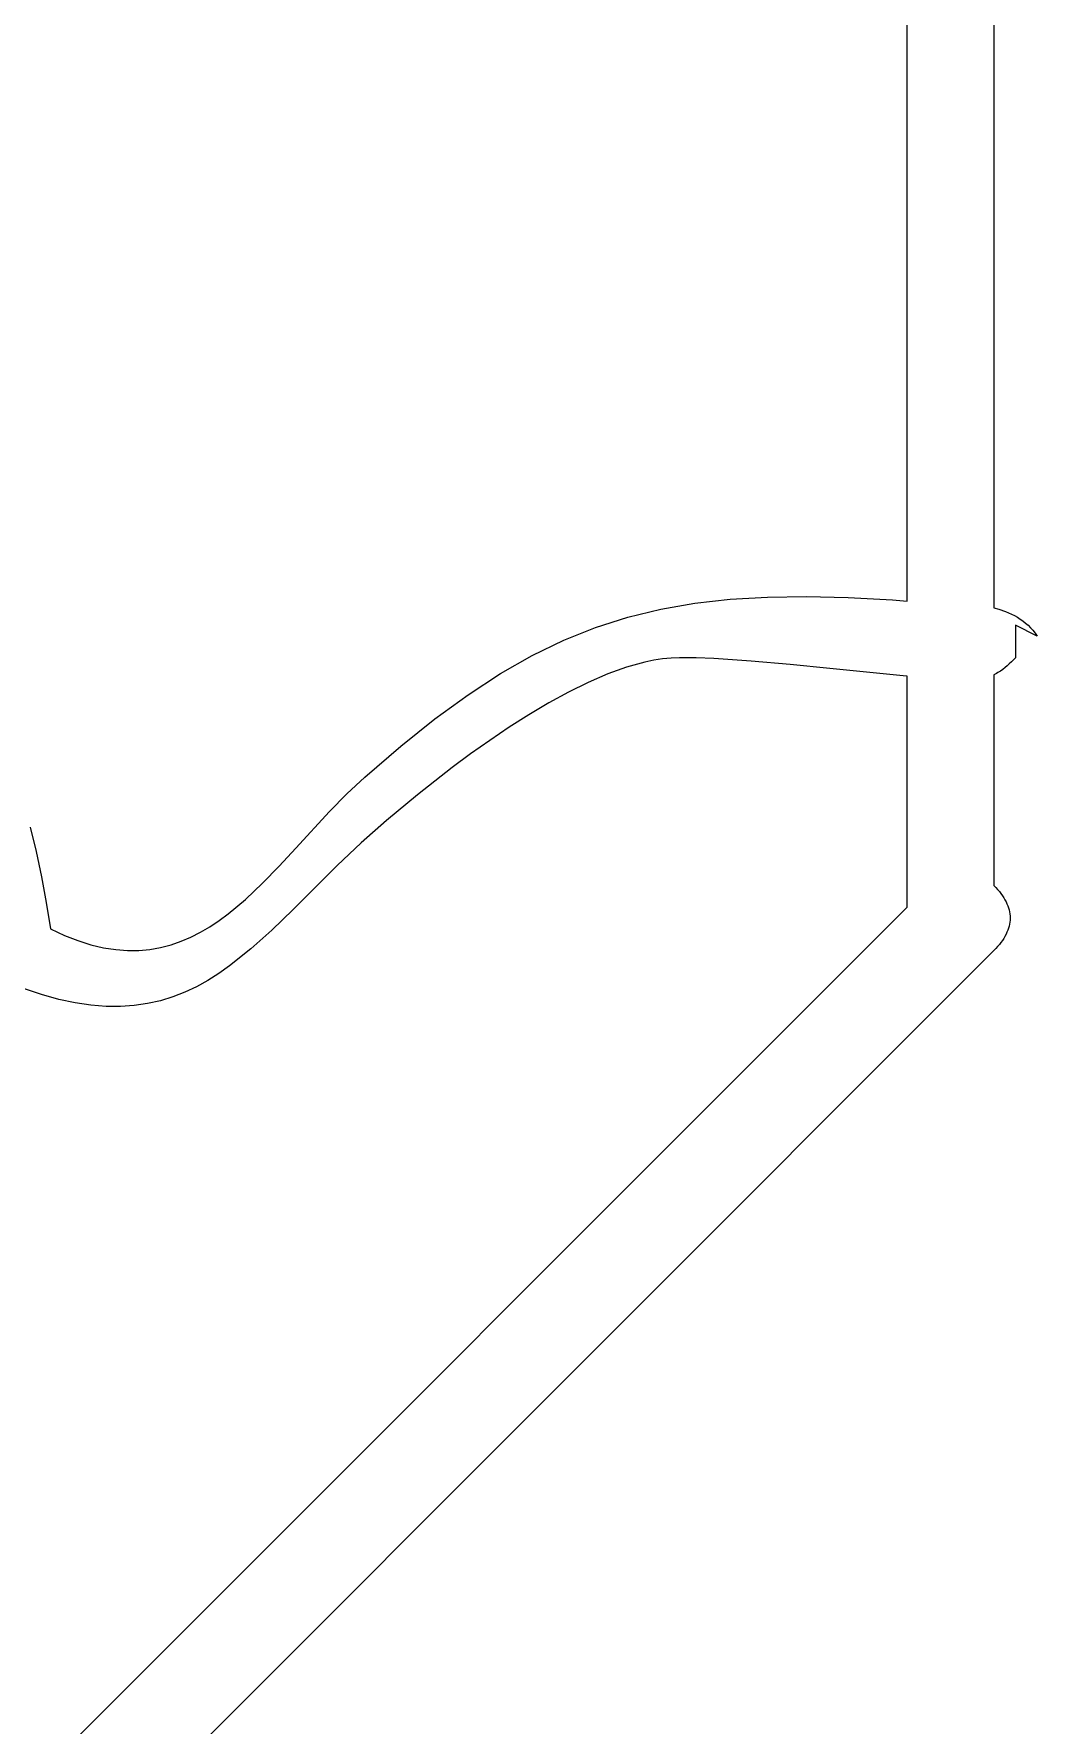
# Model space of a CAD drawing. Extents: x 111.8 to 210.7, y -80.1 to -34.2.
# Drawn here: x 207.48 to 210.75, y -75.04 to -69.54 of the extents above; entities that cross this region are included whole.
import ezdxf

# ---------------------------------------------------------------- set-up
doc = ezdxf.new("R2010")
doc.units = 0
doc.layers.add('BLACK', color=7, linetype='CONTINUOUS')

msp = doc.modelspace()

# ---------------------------------------------------------------- linework, layer by layer
at = {"layer": 'BLACK', "linetype": 'CONTINUOUS'}
for p, q in [((210.60539, -58.620372), (210.60539, -71.411625)), ((210.323244, -71.38932), (210.323244, -58.629868)), ((209.633015, -71.395996), (209.748293, -71.383201)), ((209.748293, -71.383201), (209.869151, -71.376295)), ((209.869151, -71.376295), (209.996621, -71.374763)), ((209.996621, -71.374763), (210.131738, -71.378086)), ((210.131738, -71.378086), (210.275534, -71.38575)), ((209.415064, -71.441323), (209.522283, -71.415198)), ((209.522283, -71.415198), (209.633015, -71.395996)), ((210.275534, -71.38575), (210.323244, -71.38932)), ((210.60539, -71.411625), (210.622241, -71.416068)), ((210.622241, -71.416068), (210.642932, -71.423069)), ((210.642932, -71.423069), (210.662901, -71.431619)), ((210.662901, -71.431619), (210.672565, -71.436524)), ((210.672565, -71.436524), (210.681991, -71.441875)), ((209.207033, -71.516407), (209.310325, -71.474887)), ((209.310325, -71.474887), (209.415064, -71.441323)), ((210.746468, -71.503045), (210.675929, -71.467768)), ((210.675929, -71.467768), (210.675929, -71.573576)), ((210.681991, -71.441875), (210.691158, -71.44769)), ((210.691158, -71.44769), (210.700047, -71.45399)), ((210.700047, -71.45399), (210.70864, -71.460793)), ((210.70864, -71.460793), (210.716916, -71.46812)), ((210.716916, -71.46812), (210.724856, -71.475989)), ((210.724856, -71.475989), (210.732441, -71.48442)), ((210.732441, -71.48442), (210.739651, -71.493432)), ((209.104154, -71.5664), (209.207033, -71.516407)), ((210.739651, -71.493432), (210.746468, -71.503045)), ((209.000656, -71.625383), (209.104154, -71.5664)), ((209.470793, -71.587629), (209.411096, -71.604265)), ((209.49978, -71.581597), (209.470793, -71.587629)), ((209.528114, -71.577193), (209.49978, -71.581597)), ((209.555739, -71.574493), (209.528114, -71.577193)), ((209.582594, -71.573576), (209.555739, -71.574493)), ((209.637074, -71.574369), (209.582594, -71.573576)), ((209.694395, -71.576607), (209.637074, -71.574369)), ((209.815702, -71.584598), (209.694395, -71.576607)), ((209.942795, -71.595895), (209.815702, -71.584598)), ((210.071954, -71.608845), (209.942795, -71.595895)), ((210.648926, -71.599477), (210.641787, -71.605565)), ((210.655857, -71.593183), (210.648926, -71.599477)), ((210.662634, -71.586734), (210.655857, -71.593183)), ((210.675929, -71.573576), (210.662634, -71.586734)), ((208.895504, -71.693872), (209.000656, -71.625383)), ((209.286431, -71.653655), (209.222394, -71.68517)), ((209.349487, -71.62648), (209.286431, -71.653655)), ((209.411096, -71.604265), (209.349487, -71.62648)), ((210.321592, -71.633092), (210.071954, -71.608845)), ((210.323244, -71.633208), (210.321592, -71.633092)), ((210.323244, -72.384755), (210.323244, -71.633208)), ((210.605724, -71.629016), (210.60539, -71.629169)), ((210.60539, -71.629169), (210.60539, -72.314226)), ((210.610136, -71.626815), (210.605724, -71.629016)), ((210.614431, -71.624498), (210.610136, -71.626815)), ((210.618617, -71.622071), (210.614431, -71.624498)), ((210.626685, -71.616913), (210.618617, -71.622071)), ((210.634391, -71.611394), (210.626685, -71.616913)), ((210.641787, -71.605565), (210.634391, -71.611394)), ((208.787666, -71.772383), (208.895504, -71.693872)), ((209.222394, -71.68517), (209.15784, -71.720404)), ((209.093235, -71.758738), (209.029043, -71.799553)), ((209.15784, -71.720404), (209.093235, -71.758738)), ((208.676109, -71.861434), (208.787666, -71.772383)), ((209.029043, -71.799553), (208.965729, -71.842227)), ((208.559799, -71.961541), (208.676109, -71.861434)), ((208.965729, -71.842227), (208.903759, -71.886141)), ((208.843597, -71.930675), (208.730556, -72.019123)), ((208.903759, -71.886141), (208.843597, -71.930675)), ((208.501427, -72.016296), (208.559799, -71.961541)), ((208.444967, -72.073892), (208.501427, -72.016296)), ((208.730556, -72.019123), (208.630328, -72.102611)), ((208.335507, -72.192442), (208.444967, -72.073892)), ((207.470865, -72.124108), (207.490807, -72.203678)), ((208.630328, -72.102611), (208.54746, -72.175956)), ((207.490807, -72.203678), (207.508062, -72.285781)), ((208.281372, -72.250813), (208.335507, -72.192442)), ((208.54746, -72.175956), (208.469965, -72.249611)), ((208.226875, -72.306859), (208.281372, -72.250813)), ((208.469965, -72.249611), (208.326135, -72.392477)), ((207.508062, -72.285781), (207.523251, -72.369846)), ((208.171448, -72.359289), (208.226875, -72.306859)), ((210.60539, -72.314226), (210.611796, -72.320839)), ((207.523251, -72.369846), (207.536994, -72.455306)), ((208.114523, -72.406811), (208.171448, -72.359289)), ((210.611796, -72.320839), (210.617789, -72.327452)), ((210.617789, -72.327452), (210.623369, -72.334065)), ((210.623369, -72.334065), (210.628535, -72.340678)), ((210.628535, -72.340678), (210.633288, -72.347291)), ((210.633288, -72.347291), (210.637628, -72.353904)), ((210.637628, -72.353904), (210.641555, -72.360517)), ((210.641555, -72.360517), (210.645068, -72.36713)), ((210.645068, -72.36713), (210.648168, -72.373743)), ((202.916761, -79.791243), (210.323244, -72.384755)), ((208.085321, -72.428328), (208.114523, -72.406811)), ((208.326135, -72.392477), (208.257319, -72.459003)), ((210.648168, -72.373743), (210.650854, -72.380356)), ((210.650854, -72.380356), (210.653127, -72.386969)), ((210.653127, -72.386969), (210.654987, -72.393582)), ((210.654987, -72.393582), (210.656434, -72.400195)), ((210.656434, -72.400195), (210.657467, -72.406808)), ((210.657467, -72.406808), (210.658087, -72.413421)), ((210.658087, -72.426647), (210.657467, -72.43326)), ((210.658087, -72.413421), (210.658294, -72.420034)), ((210.658294, -72.420034), (210.658087, -72.426647)), ((207.536994, -72.455306), (207.582469, -72.476412)), ((207.582469, -72.476412), (207.626363, -72.493546)), ((207.961927, -72.495667), (207.993905, -72.481964)), ((207.993905, -72.481964), (208.025083, -72.466066)), ((208.025083, -72.466066), (208.055532, -72.448133)), ((208.055532, -72.448133), (208.085321, -72.428328)), ((208.257319, -72.459003), (208.188916, -72.520465)), ((210.641555, -72.47955), (210.637628, -72.486163)), ((210.645068, -72.472937), (210.641555, -72.47955)), ((210.648168, -72.466325), (210.645068, -72.472937)), ((210.650854, -72.459712), (210.648168, -72.466325)), ((210.653127, -72.453099), (210.650854, -72.459712)), ((210.654987, -72.446486), (210.653127, -72.453099)), ((210.656434, -72.439873), (210.654987, -72.446486)), ((210.657467, -72.43326), (210.656434, -72.439873)), ((210.60539, -72.52584), (203.093108, -80.038127)), ((207.626363, -72.493546), (207.668745, -72.506869)), ((207.668745, -72.506869), (207.709687, -72.516544)), ((207.709687, -72.516544), (207.74926, -72.522732)), ((207.74926, -72.522732), (207.787535, -72.525594)), ((207.787535, -72.525594), (207.824583, -72.525292)), ((207.824583, -72.525292), (207.860475, -72.521986)), ((207.860475, -72.521986), (207.895283, -72.515839)), ((207.895283, -72.515839), (207.929076, -72.507012)), ((207.929076, -72.507012), (207.961927, -72.495667)), ((208.188916, -72.520465), (208.119687, -72.575521)), ((210.611796, -72.519227), (210.60539, -72.52584)), ((210.617789, -72.512615), (210.611796, -72.519227)), ((210.623369, -72.506002), (210.617789, -72.512615)), ((210.628535, -72.499389), (210.623369, -72.506002)), ((210.633288, -72.492776), (210.628535, -72.499389)), ((210.637628, -72.486163), (210.633288, -72.492776)), ((208.119687, -72.575521), (208.084375, -72.600228)), ((208.011581, -72.643156), (207.973789, -72.661042)), ((208.048391, -72.622828), (208.011581, -72.643156)), ((208.084375, -72.600228), (208.048391, -72.622828)), ((207.507783, -72.668707), (207.448964, -72.64866)), ((207.563915, -72.684466), (207.507783, -72.668707)), ((207.617516, -72.696106), (207.563915, -72.684466)), ((207.668741, -72.703793), (207.617516, -72.696106)), ((207.852974, -72.698376), (207.809705, -72.704819)), ((207.89464, -72.68882), (207.852974, -72.698376)), ((207.934861, -72.67632), (207.89464, -72.68882)), ((207.973789, -72.661042), (207.934861, -72.67632)), ((207.717744, -72.707695), (207.668741, -72.703793)), ((207.76468, -72.707981), (207.717744, -72.707695)), ((207.809705, -72.704819), (207.76468, -72.707981))]:
    msp.add_line(p, q, dxfattribs=at)

doc.saveas('drawing.dxf')
